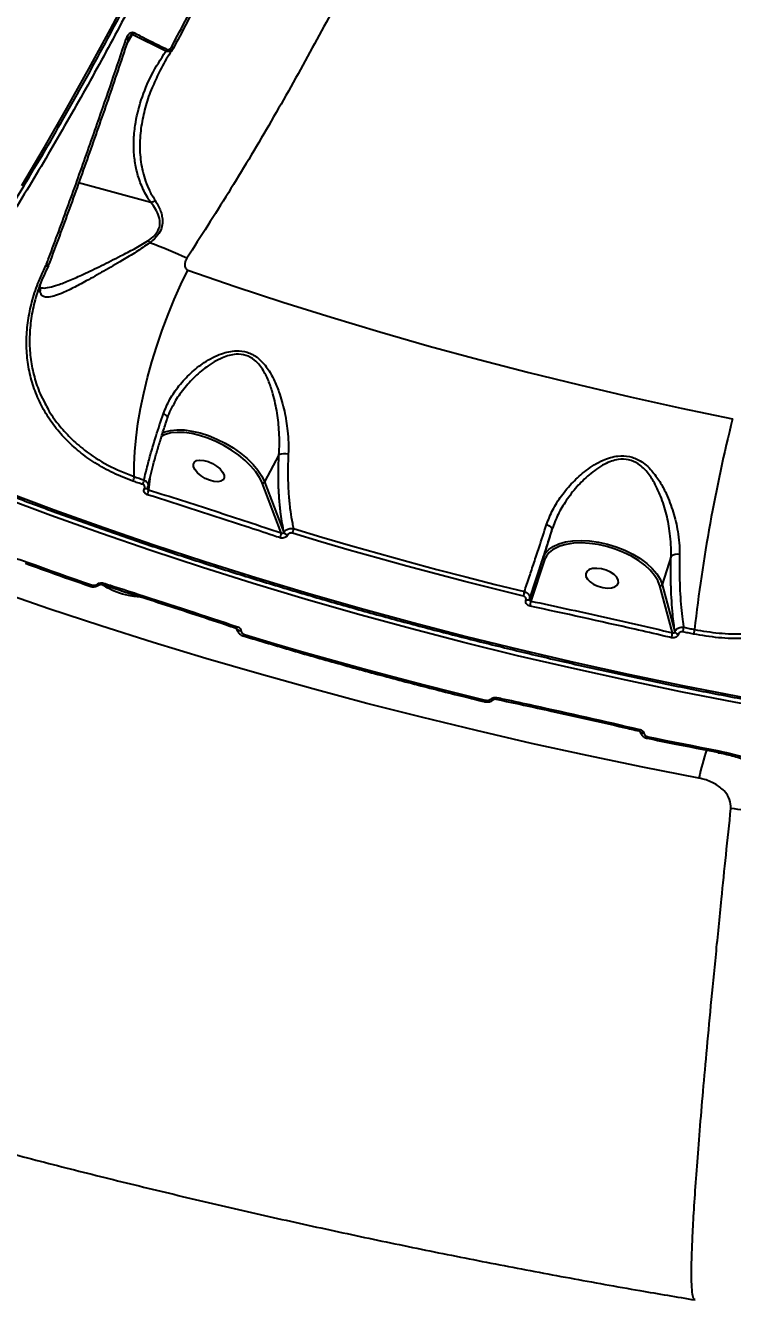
# Model space of a CAD drawing. Header units: millimetres. Extents: x -4153 to 4002, y -5023 to 3197.
# Drawn here: x 149.3 to 336.3, y -2480.7 to -2143.7 of the extents above; entities that cross this region are included whole.
import ezdxf

# ---------------------------------------------------------------- set-up
doc = ezdxf.new("R2010")
doc.units = ezdxf.units.MM
for name, color, linetype in [('DIKOM_ОБЪЕКТ', 7, 'Continuous'), ('DIKOM_РАЗМЕР_ЗОНА', 7, 'Continuous'), ('DIKOM_РАЗМЕР_ОБЪЕКТА', 7, 'Continuous')]:
    doc.layers.add(name, color=color, linetype=linetype)
doc.styles.add('style1', font='arialbd.ttf', dxfattribs={"width": 0.8})
doc.dimstyles.new('1-50', dxfattribs={"dimtxt": 300, "dimasz": 200, "dimexe": 100, "dimexo": 0, "dimgap": 100, "dimtad": 1, "dimtxsty": 'style1', "dimcen": 200, "dimclrd": 7, "dimclre": 7, "dimclrt": 7, "dimadec": 1, "dimazin": 2, "dimtfac": 1, "dimtmove": 0, "dimatfit": 2, "dimfxl": 0, "dimlwd": 25, "dimlwe": 18, "dimarcsym": 0})

# ---------------------------------------------------------------- blocks, each defined once
blk = doc.blocks.new('*D9')
at = {"layer": 'Defpoints', "color": 0, "transparency": 16777216}
for p in [(2370.19, 1747.32), (-2106.31, -2974.61), (1195.51, -2974.61)]:
    blk.add_point(p, dxfattribs=at)
at = {"layer": 'DIKOM_РАЗМЕР_ОБЪЕКТА', "color": 7, "lineweight": 18, "transparency": 16777216}
for p, q in [((2370.19, 1747.32), (-2206.31, 1747.32)), ((1195.51, -2974.61), (-2206.31, -2974.61))]:
    blk.add_line(p, q, dxfattribs=at)
at = {"layer": 'DIKOM_РАЗМЕР_ОБЪЕКТА', "color": 7, "lineweight": 25, "transparency": 16777216}
blk.add_line((-2106.31, 1547.32), (-2106.31, -2774.61), dxfattribs=at)
at = {"layer": 'DIKOM_РАЗМЕР_ОБЪЕКТА', "color": 7, "transparency": 16777216}
for points in [[(-2139.64, 1547.32), (-2072.98, 1547.32), (-2106.31, 1747.32)], [(-2139.64, -2774.61), (-2072.98, -2774.61), (-2106.31, -2974.61)]]:
    blk.add_solid(points, dxfattribs=at)
at = {"layer": 'DIKOM_РАЗМЕР_ОБЪЕКТА', "color": 7, "transparency": 16777216, "insert": (-2359.48, -612.26), "char_height": 300, "attachment_point": 5, "rotation": 90, "style": 'style1'}
blk.add_mtext('{\\fArial|b0|i0|c204|p34;4700}', dxfattribs=at)
blk = doc.blocks.new('*D10')
at = {"layer": 'Defpoints', "color": 0, "transparency": 16777216}
for p in [(4001.69, -909.96), (-3216.31, -1859.46), (4001.69, -4923)]:
    blk.add_point(p, dxfattribs=at)
at = {"layer": 'DIKOM_РАЗМЕР_ЗОНА', "color": 7, "lineweight": 18, "transparency": 16777216}
for p, q in [((4001.69, -909.96), (4001.69, -5023)), ((-3216.31, -1859.46), (-3216.31, -5023))]:
    blk.add_line(p, q, dxfattribs=at)
at = {"layer": 'DIKOM_РАЗМЕР_ЗОНА', "color": 7, "lineweight": 25, "transparency": 16777216}
blk.add_line((-3016.31, -4923), (3801.69, -4923), dxfattribs=at)
at = {"layer": 'DIKOM_РАЗМЕР_ЗОНА', "color": 7, "transparency": 16777216}
for points in [[(-3016.31, -4889.67), (-3016.31, -4956.33), (-3216.31, -4923)], [(3801.69, -4889.67), (3801.69, -4956.33), (4001.69, -4923)]]:
    blk.add_solid(points, dxfattribs=at)
at = {"layer": 'DIKOM_РАЗМЕР_ЗОНА', "color": 7, "transparency": 16777216, "insert": (392.69, -4669.83), "char_height": 300, "attachment_point": 5, "style": 'style1'}
blk.add_mtext('{\\fArial|b0|i0|c204|p34;7200}', dxfattribs=at)
blk = doc.blocks.new('*D11')
at = {"layer": 'Defpoints', "color": 0, "transparency": 16777216}
for p in [(2631.36, 3197.31), (-3702.81, -4429.79), (2071.05, -4429.79)]:
    blk.add_point(p, dxfattribs=at)
at = {"layer": 'DIKOM_РАЗМЕР_ЗОНА', "color": 7, "lineweight": 18, "transparency": 16777216}
for p, q in [((2631.36, 3197.31), (-3802.81, 3197.31)), ((2071.05, -4429.79), (-3802.81, -4429.79))]:
    blk.add_line(p, q, dxfattribs=at)
at = {"layer": 'DIKOM_РАЗМЕР_ЗОНА', "color": 7, "lineweight": 25, "transparency": 16777216}
blk.add_line((-3702.81, 2997.31), (-3702.81, -4229.79), dxfattribs=at)
at = {"layer": 'DIKOM_РАЗМЕР_ЗОНА', "color": 7, "transparency": 16777216}
for points in [[(-3736.14, 2997.31), (-3669.48, 2997.31), (-3702.81, 3197.31)], [(-3736.14, -4229.79), (-3669.48, -4229.79), (-3702.81, -4429.79)]]:
    blk.add_solid(points, dxfattribs=at)
at = {"layer": 'DIKOM_РАЗМЕР_ЗОНА', "color": 7, "transparency": 16777216, "insert": (-3955.98, -616.24), "char_height": 300, "attachment_point": 5, "rotation": 90, "style": 'style1'}
blk.add_mtext('{\\fArial|b0|i0|c204|p34;7600}', dxfattribs=at)
blk = doc.blocks.new('*D12')
at = {"layer": 'Defpoints', "color": 0, "transparency": 16777216}
for p in [(-1688.31, 690.56), (2486.69, 690.56), (-1688.31, -3442.2)]:
    blk.add_point(p, dxfattribs=at)
at = {"layer": 'DIKOM_РАЗМЕР_ОБЪЕКТА', "color": 7, "lineweight": 18, "transparency": 16777216}
for p, q in [((-1688.31, 690.56), (-1688.31, -3542.2)), ((2486.69, 690.56), (2486.69, -3542.2))]:
    blk.add_line(p, q, dxfattribs=at)
at = {"layer": 'DIKOM_РАЗМЕР_ОБЪЕКТА', "color": 7, "lineweight": 25, "transparency": 16777216}
blk.add_line((2286.69, -3442.2), (-1488.31, -3442.2), dxfattribs=at)
at = {"layer": 'DIKOM_РАЗМЕР_ОБЪЕКТА', "color": 7, "transparency": 16777216}
for points in [[(-1488.31, -3408.87), (-1488.31, -3475.54), (-1688.31, -3442.2)], [(2286.69, -3408.87), (2286.69, -3475.54), (2486.69, -3442.2)]]:
    blk.add_solid(points, dxfattribs=at)
at = {"layer": 'DIKOM_РАЗМЕР_ОБЪЕКТА', "color": 7, "transparency": 16777216, "insert": (399.19, -3189.03), "char_height": 300, "attachment_point": 5, "style": 'style1'}
blk.add_mtext('{\\fArial|b0|i0|c204|p34;4175}', dxfattribs=at)

msp = doc.modelspace()

# ---------------------------------------------------------------- linework, layer by layer
at = {"layer": 'DIKOM_ОБЪЕКТ', "color": 7, "linetype": 'Continuous'}
for p, q in [((177.522, -2146.105), (176.076, -2148.538)), ((186.354, -2150.529), (177.522, -2146.105)), ((188.56, -2149.434), (188.339, -2149.754)), ((182.448, -2190.577), (163.32, -2185.359)), ((154.661, -2207.248), (154.792, -2206.941)), ((154.792, -2206.941), (154.808, -2206.899)), ((155.509, -2206.81), (155.521, -2206.775)), ((155.328, -2207.233), (155.332, -2207.224)), ((153.07, -2213.781), (153.218, -2212.052)), ((153.142, -2214.231), (153.07, -2213.781)), ((153.23, -2213.263), (153.184, -2212.946)), ((188.408, -2244.046), (188.3, -2244.287)), ((186.833, -2247.568), (186.839, -2247.545)), ((186.21, -2251.937), (185.22, -2252.416)), ((216.319, -2257.314), (212.516, -2264.454)), ((182.162, -2263.547), (181.778, -2266.539)), ((180.722, -2266.233), (180.733, -2266.211)), ((181.491, -2266.154), (181.502, -2266.133)), ((211.87, -2264.74), (211.753, -2264.449)), ((216.933, -2277.966), (211.87, -2264.74)), ((212.516, -2264.454), (217.631, -2277.815)), ((217.631, -2277.815), (217.641, -2277.793)), ((288.547, -2277.018), (286.194, -2284.554)), ((218.606, -2278.522), (218.595, -2278.543)), ((282.579, -2295.533), (286.194, -2284.554)), ((320.036, -2284.064), (317.684, -2291.601)), ((286.544, -2285.112), (282.965, -2295.98)), ((317.079, -2291.944), (316.646, -2290.774)), ((168.809, -2291.692), (168.815, -2291.688)), ((169.516, -2291.59), (169.506, -2291.587)), ((320.41, -2304.359), (317.079, -2291.944)), ((317.684, -2291.601), (321.048, -2304.141)), ((281.649, -2295.745), (281.656, -2295.722)), ((282.586, -2295.511), (282.579, -2295.533)), ((204.984, -2303.136), (204.975, -2303.133)), ((205.003, -2303.154), (205.249, -2303.682)), ((205.235, -2303.407), (205.194, -2303.277)), ((205.383, -2303.92), (205.235, -2303.407)), ((205.247, -2303.665), (205.367, -2303.935)), ((321.048, -2304.141), (321.055, -2304.119)), ((321.995, -2304.749), (321.988, -2304.771))]:
    msp.add_line(p, q, dxfattribs=at)
at = {"layer": 'DIKOM_ОБЪЕКТ', "color": 7, "linetype": 'Continuous', "flags": 128}
for points in [[(148.265, -2186.067), (154.293, -2175.935), (160.221, -2165.656), (166.045, -2155.239), (171.76, -2144.693), (177.362, -2134.028)], [(175.911, -2147.252), (176.06, -2147.28), (176.196, -2147.298), (176.314, -2147.304), (176.41, -2147.299), (176.483, -2147.282), (176.529, -2147.255), (176.546, -2147.228)], [(187.975, -2149.31), (188.101, -2149.363), (188.217, -2149.407), (188.32, -2149.441), (188.407, -2149.463), (188.476, -2149.474), (188.525, -2149.473), (188.553, -2149.459), (188.56, -2149.434)], [(154.792, -2206.941), (154.954, -2206.965), (155.103, -2206.973), (155.235, -2206.965), (155.345, -2206.941), (155.43, -2206.902), (155.487, -2206.85), (155.508, -2206.811)], [(154.808, -2206.899), (154.967, -2206.925), (155.113, -2206.936), (155.243, -2206.931), (155.352, -2206.91), (155.437, -2206.875), (155.495, -2206.825), (155.517, -2206.785)], [(155.517, -2206.785), (155.524, -2206.764), (155.523, -2206.691)], [(154.661, -2207.248), (154.796, -2207.287), (154.923, -2207.313), (155.037, -2207.326), (155.136, -2207.326), (155.217, -2207.312), (155.279, -2207.285), (155.32, -2207.245), (155.328, -2207.233)], [(178.02, -2263.068), (178.006, -2259.866), (178.169, -2256.438), (178.508, -2252.811), (179.021, -2249.013), (179.703, -2245.073), (180.549, -2241.022), (181.553, -2236.893), (182.707, -2232.716), (184.002, -2228.524), (185.427, -2224.35), (186.973, -2220.227), (188.625, -2216.187), (190.373, -2212.26), (192.202, -2208.478)], [(192.202, -2208.478), (204.693, -2212.761), (217.332, -2216.909), (230.109, -2220.921), (243.016, -2224.793), (256.045, -2228.522), (269.188, -2232.108), (282.435, -2235.547), (295.78, -2238.836), (309.212, -2241.975), (322.724, -2244.961), (336.306, -2247.791)], [(186.839, -2247.545), (186.846, -2247.425), (186.798, -2247.259), (186.691, -2247.083), (186.526, -2246.902), (186.31, -2246.722), (186.05, -2246.549), (185.753, -2246.389)], [(185.423, -2251.529), (186.11, -2251.231), (187.607, -2250.832), (189.33, -2250.659), (191.243, -2250.717), (193.302, -2251.003), (195.464, -2251.512), (197.68, -2252.233), (199.903, -2253.149), (202.082, -2254.24), (204.172, -2255.484), (206.126, -2256.851), (207.902, -2258.314), (209.46, -2259.839), (210.766, -2261.394), (211.793, -2262.943), (212.516, -2264.454)], [(375.229, -2329.382), (366.457, -2327.972), (351.808, -2325.472), (337.207, -2322.801), (322.662, -2319.959), (308.183, -2316.948), (293.779, -2313.771), (279.46, -2310.43), (265.236, -2306.926), (251.115, -2303.262), (237.107, -2299.44), (223.221, -2295.464), (209.466, -2291.335), (195.851, -2287.056), (182.386, -2282.63), (169.078, -2278.06), (155.937, -2273.349), (142.971, -2268.499), (130.189, -2263.516), (117.599, -2258.4), (105.209, -2253.156)], [(106.294, -2251.711), (118.647, -2256.939), (131.199, -2262.039), (143.943, -2267.008), (156.87, -2271.843), (169.971, -2276.54), (183.239, -2281.096), (196.664, -2285.509), (210.238, -2289.775), (223.951, -2293.891), (237.796, -2297.856), (251.761, -2301.666), (265.84, -2305.319), (280.022, -2308.812), (294.298, -2312.144), (308.658, -2315.311), (323.093, -2318.313), (337.595, -2321.146), (352.152, -2323.81), (366.757, -2326.302), (375.445, -2327.699)], [(211.753, -2264.449), (211.168, -2263.275), (210.173, -2261.772), (208.906, -2260.265), (207.395, -2258.786), (205.674, -2257.368), (203.779, -2256.041), (201.752, -2254.835), (199.639, -2253.777), (197.484, -2252.889), (195.335, -2252.19), (193.239, -2251.697), (191.242, -2251.419), (189.387, -2251.363), (187.715, -2251.53), (186.264, -2251.917), (186.21, -2251.937)], [(197.941, -2264.039), (196.779, -2263.531), (195.695, -2262.862), (194.779, -2262.089), (194.104, -2261.273), (193.725, -2260.48), (193.673, -2259.775), (193.952, -2259.214), (194.539, -2258.844), (195.387, -2258.694), (196.427, -2258.776), (197.574, -2259.084), (198.737, -2259.593), (199.82, -2260.261), (200.736, -2261.034), (201.411, -2261.851), (201.79, -2262.643), (201.842, -2263.349), (201.563, -2263.909), (200.976, -2264.279), (200.129, -2264.43), (199.089, -2264.347), (197.941, -2264.039)], [(180.281, -2265.158), (179.957, -2265.045), (179.632, -2264.932), (179.308, -2264.819), (178.984, -2264.706), (178.659, -2264.593), (178.335, -2264.479), (178.011, -2264.366), (177.687, -2264.253)], [(178.02, -2263.068), (178.344, -2263.181), (178.668, -2263.294), (178.992, -2263.407), (179.316, -2263.52), (179.64, -2263.633), (179.964, -2263.746), (180.289, -2263.859), (180.613, -2263.972)], [(181.493, -2266.15), (181.492, -2266.152), (181.443, -2266.215), (181.369, -2266.262), (181.272, -2266.293), (181.155, -2266.305), (181.022, -2266.299), (180.876, -2266.274), (180.722, -2266.233)], [(181.502, -2266.133), (181.454, -2266.194), (181.38, -2266.241), (181.284, -2266.271), (181.167, -2266.284), (181.033, -2266.277), (180.888, -2266.253), (180.733, -2266.211)], [(181.525, -2266.054), (181.503, -2266.13), (181.502, -2266.133)], [(220.171, -2276.83), (227.675, -2279.079), (235.22, -2281.281), (242.804, -2283.436), (250.425, -2285.544), (258.082, -2287.605), (265.774, -2289.616), (273.498, -2291.58), (281.254, -2293.494)], [(288.547, -2277.018), (288.555, -2276.877), (288.502, -2276.721), (288.388, -2276.554), (288.217, -2276.383), (287.996, -2276.214), (287.73, -2276.05), (287.429, -2275.899), (287.103, -2275.764)], [(280.995, -2294.701), (273.234, -2292.785), (265.504, -2290.821), (257.807, -2288.807), (250.144, -2286.746), (242.517, -2284.636), (234.927, -2282.479), (227.377, -2280.275), (219.868, -2278.025)], [(286.194, -2284.554), (286.766, -2283.397), (287.669, -2282.373), (288.883, -2281.507), (290.383, -2280.816), (292.136, -2280.316), (294.102, -2280.017), (296.239, -2279.927), (298.501, -2280.047), (300.838, -2280.375), (303.199, -2280.903), (305.531, -2281.62), (307.785, -2282.511), (309.91, -2283.555), (311.861, -2284.73), (313.594, -2286.01), (315.073, -2287.367), (316.263, -2288.772), (317.14, -2290.193), (317.684, -2291.601)], [(316.646, -2290.774), (316.552, -2290.58), (315.702, -2289.201), (314.547, -2287.839), (313.114, -2286.523), (311.433, -2285.282), (309.542, -2284.142), (307.48, -2283.13), (305.295, -2282.267), (303.033, -2281.571), (300.744, -2281.059), (298.478, -2280.741), (296.285, -2280.625), (294.212, -2280.712), (292.305, -2281.002), (290.606, -2281.487), (289.7, -2281.868)], [(149.701, -2285.659), (149.61, -2285.786), (149.519, -2285.887), (149.432, -2285.957), (149.351, -2285.994), (149.278, -2285.997), (149.267, -2285.994)], [(149.701, -2285.659), (151.811, -2286.426), (153.926, -2287.19), (156.045, -2287.95), (158.169, -2288.707), (160.296, -2289.46), (162.429, -2290.209), (164.565, -2290.955), (166.705, -2291.697)], [(301.98, -2292.422), (303.198, -2292.563), (304.302, -2292.491), (305.203, -2292.214), (305.829, -2291.752), (306.127, -2291.144), (306.075, -2290.439), (305.676, -2289.694), (304.963, -2288.969), (303.994, -2288.323), (302.846, -2287.808), (301.613, -2287.467), (300.395, -2287.326), (299.291, -2287.397), (298.39, -2287.675), (297.765, -2288.137), (297.466, -2288.745), (297.518, -2289.45), (297.917, -2290.195), (298.63, -2290.92), (299.6, -2291.566), (300.747, -2292.081), (301.98, -2292.422)], [(327.381, -2342.794), (312.568, -2339.891), (297.818, -2336.831), (283.137, -2333.615), (268.534, -2330.245), (254.016, -2326.724), (239.593, -2323.052), (225.271, -2319.233), (211.058, -2315.268), (196.963, -2311.159), (182.993, -2306.909), (169.156, -2302.52), (155.459, -2297.994), (141.91, -2293.334), (128.516, -2288.542)], [(169.892, -2291.232), (169.812, -2291.364), (169.731, -2291.469), (169.653, -2291.543), (169.582, -2291.584), (169.518, -2291.59), (169.516, -2291.59)], [(166.705, -2291.697), (166.62, -2291.826), (166.534, -2291.929), (166.452, -2292.001), (166.376, -2292.04), (166.309, -2292.045), (166.296, -2292.041)], [(168.319, -2291.472), (168.43, -2291.567), (168.535, -2291.64), (168.63, -2291.688), (168.713, -2291.71), (168.78, -2291.705), (168.809, -2291.692)], [(282.579, -2295.533), (282.538, -2295.609), (282.47, -2295.674), (282.376, -2295.725), (282.26, -2295.761), (282.125, -2295.782), (281.975, -2295.786), (281.815, -2295.773), (281.649, -2295.745)], [(282.586, -2295.511), (282.545, -2295.587), (282.477, -2295.651), (282.383, -2295.702), (282.267, -2295.739), (282.132, -2295.759), (281.982, -2295.764), (281.822, -2295.751), (281.656, -2295.722)], [(205.349, -2302.774), (205.27, -2302.906), (205.191, -2303.011), (205.116, -2303.087), (205.048, -2303.129), (204.989, -2303.137), (204.984, -2303.136)], [(205.247, -2303.666), (205.164, -2303.423), (205.126, -2303.16)], [(207.196, -2304.82), (207.122, -2304.953), (207.05, -2305.059), (206.981, -2305.136), (206.917, -2305.179), (206.863, -2305.188), (206.857, -2305.186)], [(207.196, -2304.82), (215.02, -2307.163), (222.887, -2309.457), (230.794, -2311.703), (238.739, -2313.901), (246.722, -2316.049), (254.74, -2318.147), (262.792, -2320.195), (270.876, -2322.192)], [(325.999, -2304.714), (325.644, -2304.642), (325.289, -2304.57), (324.934, -2304.498), (324.579, -2304.426), (324.224, -2304.353), (323.869, -2304.281), (323.514, -2304.208), (323.159, -2304.136)], [(323.388, -2302.922), (323.743, -2302.995), (324.097, -2303.067), (324.452, -2303.139), (324.807, -2303.211), (325.162, -2303.284), (325.516, -2303.356), (325.871, -2303.428), (326.226, -2303.499)], [(270.876, -2322.192), (270.821, -2322.331), (270.768, -2322.443), (270.72, -2322.525), (270.677, -2322.573), (270.641, -2322.587), (270.638, -2322.586)], [(272.439, -2321.847), (272.563, -2321.932), (272.683, -2321.998), (272.796, -2322.043), (272.899, -2322.067), (272.99, -2322.067), (273.064, -2322.045), (273.107, -2322.016)], [(273.749, -2321.895), (273.747, -2321.894), (273.743, -2321.894)], [(311.525, -2330.331), (311.525, -2330.331), (311.522, -2330.331)], [(312.815, -2330.891), (312.641, -2330.909), (312.473, -2330.907), (312.318, -2330.887), (312.179, -2330.849), (312.062, -2330.794), (311.97, -2330.724), (311.905, -2330.641), (311.871, -2330.548)], [(313.955, -2331.868), (316.293, -2332.348), (318.632, -2332.823), (320.974, -2333.294), (323.317, -2333.761), (325.661, -2334.223), (328.007, -2334.681), (330.355, -2335.135), (332.704, -2335.584)]]:
    msp.add_lwpolyline(points, dxfattribs=at)
at = {"layer": 'DIKOM_ОБЪЕКТ', "color": 7, "linetype": 'Continuous'}
for centre, radius, start, end in [((176.493, -2144.825), 1.642, 308.80912, 330.17808), ((185.263, -2149.252), 1.68, 310.51133, 331.1778), ((283.453, -2124.644), 127.043, 216.75524, 217.08246), ((144.107, -2307.736), 113.065, 64.96032, 70.36348), ((151.378, -2213.156), 1.804, 339.70238, 7.50937), ((762.012, -2353.587), 438.655, 166.04371, 173.44341), ((217.864, -2261.321), 4.295, 77.6272, 111.08717), ((175.488, -2262.995), 2.533, 330.22643, 358.35829), ((178.043, -2263.892), 2.571, 330.51996, 358.2323), ((179.307, -2266.674), 2.475, 331.56155, 3.13213), ((211.992, -2264.143), 0.61, 258.45486, 329.27773), ((219.036, -2276.957), 1.646, 211.4007, 254.4752), ((219.047, -2276.935), 1.647, 211.41471, 254.46119), ((216.984, -2276.658), 3.191, 334.63383, 356.91213), ((214.226, -2277.978), 2.707, 331.50733, 0.24757), ((286.654, -2284.655), 0.47, 167.66933, 256.54387), ((292.015, -2287.277), 5.884, 113.16797, 158.40296), ((321.724, -2286.81), 3.223, 79.95352, 121.57601), ((276.202, -2293.041), 5.072, 340.89163, 354.87404), ((317.165, -2291.393), 0.558, 261.11741, 338.14817), ((277.796, -2295.758), 5.174, 342.55543, 357.53771), ((206.053, -2302.777), 1.033, 217.60892, 280.96352), ((313.97, -2303.74), 6.469, 342.55178, 354.51032), ((322.153, -2303.51), 1.272, 209.75535, 262.57662), ((322.159, -2303.487), 1.272, 209.76264, 262.58938), ((314.946, -2301.96), 8.496, 345.16384, 353.50037), ((273.293, -2321.407), 0.667, 313.09559, 352.8591), ((310.961, -2329.813), 0.767, 317.44147, 351.6761), ((313.231, -2331.809), 0.726, 319.74299, 355.29225), ((474.164, -2379.365), 151.27, 163.04448, 166.00968), ((331.776, -2335.503), 0.931, 327.77138, 354.98418), ((329.164, -2408.886), 58.434, 68.85587, 83.40567)]:
    msp.add_arc(centre, radius, start, end, dxfattribs=at)
for points, knots in [([(233.031, -1637.158), (233.051, -1637.176), (235.716, -1639.653), (240.466, -1645.662), (247.203, -1655.202), (253.193, -1665.974), (258.509, -1677.797), (263.131, -1690.679), (267.055, -1704.558), (270.265, -1719.371), (272.744, -1735.048), (274.477, -1751.55), (275.446, -1768.865), (275.666, -1786.949), (275.142, -1805.737), (273.878, -1825.142), (271.878, -1845.075), (269.142, -1865.477), (265.66, -1886.323), (261.452, -1907.571), (256.539, -1929.151), (250.943, -1950.962), (244.69, -1972.902), (237.794, -1994.904), (230.253, -2016.932), (222.093, -2038.949), (213.343, -2060.887), (204.047, -2082.644), (194.247, -2104.118), (184.446, -2124.254), (174.728, -2143.084), (165.17, -2160.657), (155.294, -2177.896), (145.144, -2194.726), (134.813, -2210.998), (124.327, -2226.67), (114.827, -2240.2), (108.765, -2248.379), (106.294, -2251.711)], [0, 0, 0, 0, 0.0002169, 0.0300512, 0.0598378, 0.0895308, 0.1192237, 0.1490104, 0.1788447, 0.2086791, 0.2384656, 0.2681586, 0.2978513, 0.3276374, 0.3574714, 0.3873053, 0.4170915, 0.4467843, 0.476477, 0.5062637, 0.5360977, 0.565932, 0.5957182, 0.6254114, 0.655104, 0.6848907, 0.7147246, 0.7445589, 0.7743451, 0.8040381, 0.829572, 0.8552417, 0.8809418, 0.9066416, 0.9323112, 0.9574958, 0.9826808, 1, 1, 1, 1]), ([(275.791, -1693.099), (276.067, -1693.357), (278.558, -1695.686), (282.871, -1700.901), (288.673, -1708.787), (294.158, -1717.898), (299.283, -1728.186), (303.947, -1739.746), (308.01, -1752.32), (311.424, -1765.911), (314.153, -1780.495), (316.111, -1795.593), (317.329, -1811.108), (317.853, -1826.938), (317.701, -1843.515), (316.838, -1860.812), (315.249, -1878.787), (312.914, -1897.44), (309.806, -1916.727), (305.892, -1936.692), (301.208, -1957.047), (295.876, -1977.301), (289.986, -1997.282), (283.615, -2016.912), (276.596, -2036.744), (268.932, -2056.718), (260.638, -2076.769), (251.956, -2096.341), (242.94, -2115.381), (233.647, -2133.852), (223.879, -2152.169), (213.646, -2170.256), (202.997, -2188.098), (195.639, -2199.565), (191.961, -2205.297)], [0, 0, 0, 0, 0.0036233, 0.0326776, 0.0620208, 0.0913641, 0.1238026, 0.1562659, 0.1887039, 0.2220981, 0.25552, 0.2889138, 0.3203316, 0.3517729, 0.3831904, 0.4155146, 0.4478649, 0.4801889, 0.5136824, 0.5471757, 0.5811499, 0.6151243, 0.6470336, 0.6789682, 0.7108777, 0.7437173, 0.7765833, 0.8094235, 0.8407557, 0.8721105, 0.9034431, 0.9356206, 0.9678225, 1, 1, 1, 1]), ([(187.975, -2149.31), (190.658, -2144.191), (196.025, -2133.952), (203.774, -2118.271), (211.312, -2102.387), (216.107, -2091.636), (218.504, -2086.26)], [0, 0, 0, 0, 0.2491206, 0.4982407, 0.7491204, 1, 1, 1, 1]), ([(219.048, -2086.487), (216.671, -2091.816), (211.916, -2102.476), (204.409, -2118.299), (196.655, -2133.993), (191.258, -2144.287), (188.56, -2149.434)], [0, 0, 0, 0, 0.24912268, 0.4982441, 0.74912153, 1, 1, 1, 1]), ([(-96.432, -2394.537), (-96.015, -2394.549), (-93.808, -2394.611), (-89.713, -2394.431), (-84.149, -2393.984), (-78.485, -2393.218), (-72.736, -2392.163), (-66.904, -2390.813), (-60.994, -2389.169), (-55.011, -2387.233), (-48.959, -2385.007), (-42.843, -2382.491), (-36.668, -2379.689), (-30.438, -2376.603), (-24.158, -2373.234), (-17.834, -2369.586), (-11.469, -2365.661), (-5.068, -2361.462), (1.363, -2356.993), (7.82, -2352.257), (14.298, -2347.258), (20.792, -2342), (27.298, -2336.485), (33.81, -2330.72), (40.324, -2324.708), (46.835, -2318.454), (53.338, -2311.962), (59.828, -2305.237), (66.3, -2298.285), (72.75, -2291.11), (79.173, -2283.719), (85.563, -2276.115), (91.917, -2268.307), (98.229, -2260.298), (104.495, -2252.095), (110.71, -2243.705), (116.869, -2235.134), (122.969, -2226.388), (129.003, -2217.473), (134.968, -2208.397), (140.86, -2199.166), (146.673, -2189.787), (152.404, -2180.267), (158.047, -2170.614), (163.6, -2160.834), (169.057, -2150.934), (173.825, -2142.039), (176.746, -2136.421), (177.915, -2134.173)], [0, 0, 0, 0, 0.0051793, 0.02739, 0.0496129, 0.0718476, 0.094093, 0.1163478, 0.1386107, 0.1608805, 0.1831557, 0.2054353, 0.2277184, 0.2500037, 0.2722902, 0.294578, 0.3168663, 0.3391542, 0.3614419, 0.3837289, 0.4060148, 0.4283, 0.4505842, 0.4728673, 0.4951492, 0.5174302, 0.5397103, 0.561989, 0.5842668, 0.6065436, 0.6288197, 0.6510948, 0.6733689, 0.6956427, 0.7179155, 0.7401876, 0.7624589, 0.7847299, 0.8070003, 0.8292702, 0.8515396, 0.8738085, 0.8960771, 0.9183452, 0.9406133, 0.9628808, 0.9851483, 1, 1, 1, 1]), ([(175.911, -2147.252), (176.062, -2146.89), (176.276, -2146.374), (176.785, -2145.837), (177.169, -2145.602), (177.536, -2145.533), (177.77, -2145.573), (177.887, -2145.628), (177.918, -2145.642)], [0, 0, 0, 0, 0.4030578, 0.5732852, 0.7451419, 0.8533498, 0.9616998, 1, 1, 1, 1]), ([(177.522, -2146.105), (177.515, -2146.097), (177.499, -2146.08), (177.466, -2146.06), (177.432, -2146.053), (177.395, -2146.054), (177.349, -2146.064), (177.23, -2146.123), (177.077, -2146.276), (176.915, -2146.485), (176.825, -2146.638), (176.784, -2146.708)], [0, 0, 0, 0, 0.0390957, 0.0794648, 0.1201615, 0.1326638, 0.1765703, 0.2347885, 0.4651968, 0.7534746, 1, 1, 1, 1]), ([(177.918, -2145.642), (178.452, -2145.915), (181.12, -2147.283), (184.062, -2148.754), (186.485, -2149.94), (186.734, -2150.062)], [0, 0, 0, 0, 0.18316687, 0.91586641, 1, 1, 1, 1]), ([(154.808, -2206.899), (155.024, -2206.322), (156.105, -2203.437), (158.907, -2195.885), (163.184, -2184.118), (167.865, -2170.868), (172.109, -2158.573), (174.644, -2151.026), (175.911, -2147.252)], [0, 0, 0, 0, 0.0299877, 0.1499461, 0.3900567, 0.6301644, 0.8150842, 1, 1, 1, 1]), ([(176.539, -2147.171), (174.835, -2152.243), (171.428, -2162.386), (166.204, -2177.368), (160.909, -2192.181), (157.318, -2201.854), (155.523, -2206.691)], [0, 0, 0, 0, 0.2492695, 0.4985352, 0.7492691, 1, 1, 1, 1]), ([(176.552, -2147.231), (176.569, -2147.172), (176.62, -2146.995), (176.724, -2146.833), (176.794, -2146.725)], [0, 0, 0, 0, 0.3329643, 1, 1, 1, 1]), ([(188.56, -2149.434), (188.209, -2149.961), (186.876, -2151.96), (184.874, -2155.382), (183.564, -2158.355), (182.937, -2159.778)], [0, 0, 0, 0, 0.1570834, 0.5967114, 1, 1, 1, 1]), ([(188.339, -2149.754), (188.269, -2149.867), (188.058, -2150.204), (187.528, -2150.54), (186.89, -2150.68), (186.517, -2150.575), (186.354, -2150.529)], [0, 0, 0, 0, 0.1656779, 0.4968262, 0.7803569, 1, 1, 1, 1]), ([(186.734, -2150.062), (186.791, -2150.083), (186.908, -2150.127), (187.126, -2150.112), (187.365, -2150.015), (187.692, -2149.766), (187.86, -2149.495), (187.975, -2149.31)], [0, 0, 0, 0, 0.1211373, 0.2521847, 0.4115863, 0.5993078, 1, 1, 1, 1]), ([(182.448, -2190.577), (182.171, -2190.166), (181.103, -2188.579), (179.707, -2185.73), (178.553, -2182.044), (177.938, -2178.205), (177.823, -2174.246), (178.298, -2169.246), (179.728, -2163.4), (182.421, -2156.808), (185.044, -2152.621), (186.354, -2150.529)], [0, 0, 0, 0, 0.031071, 0.1198404, 0.2089565, 0.2979311, 0.3968234, 0.4957422, 0.6636315, 0.8319723, 1, 1, 1, 1]), ([(182.937, -2159.778), (182.875, -2159.911), (182.089, -2161.59), (181.044, -2164.915), (179.881, -2169.782), (179.388, -2174.774), (179.637, -2179.863), (180.648, -2184.133), (182.04, -2187.535), (183.06, -2189.208), (183.57, -2190.045)], [0, 0, 0, 0, 0.01386266, 0.17467726, 0.33546614, 0.50028385, 0.66500945, 0.8305737, 0.91530663, 1, 1, 1, 1]), ([(183.57, -2190.045), (184.099, -2190.942), (184.838, -2192.195), (185.401, -2194.144), (185.58, -2195.649), (185.33, -2197.4), (184.255, -2199.358), (182.992, -2200.558), (182.196, -2201.174), (182.102, -2201.246)], [0, 0, 0, 0, 0.2865091, 0.4002791, 0.5163032, 0.657458, 0.799394, 0.9763509, 1, 1, 1, 1]), ([(183.57, -2190.045), (183.542, -2190.066), (183.377, -2190.195), (183.01, -2190.421), (182.653, -2190.522), (182.457, -2190.578)], [0, 0, 0, 0, 0.0842469, 0.4972973, 1, 1, 1, 1]), ([(181.667, -2200.666), (182.273, -2200.229), (183.367, -2199.442), (184.502, -2197.892), (184.96, -2196.102), (184.61, -2194.166), (183.711, -2192.261), (182.876, -2191.117), (182.457, -2190.579), (182.457, -2190.578)], [0, 0, 0, 0, 0.1595639, 0.28753946, 0.41504323, 0.5934587, 0.79621715, 0.99972943, 1, 1, 1, 1]), ([(182.457, -2190.578), (182.456, -2190.578), (182.453, -2190.579), (182.45, -2190.578), (182.449, -2190.577), (182.448, -2190.577)], [0, 0, 0, 0, 0.3538306, 0.8111339, 1, 1, 1, 1]), ([(182.102, -2201.246), (180.926, -2202.059), (178.542, -2203.705), (174.404, -2206.141), (169.899, -2208.762), (165.539, -2211.225), (161.798, -2213.228), (158.937, -2214.587), (156.671, -2215.414), (155.09, -2215.7), (153.985, -2215.514), (153.374, -2215.016), (153.206, -2214.45), (153.142, -2214.231)], [0, 0, 0, 0, 0.0889072, 0.180129, 0.3049766, 0.4334611, 0.5379132, 0.6451609, 0.7294082, 0.8158763, 0.8847871, 0.9555175, 1, 1, 1, 1]), ([(153.201, -2213.062), (153.396, -2213.11), (154.033, -2213.268), (155.561, -2213.036), (157.921, -2212.373), (160.921, -2211.196), (164.77, -2209.454), (169.281, -2207.292), (173.857, -2204.976), (178.075, -2202.865), (180.47, -2201.398), (181.667, -2200.666)], [0, 0, 0, 0, 0.0433494, 0.1422343, 0.2412186, 0.3654618, 0.4898245, 0.6402512, 0.790735, 0.8955199, 1, 1, 1, 1]), ([(155.327, -2207.233), (155.339, -2207.21), (155.409, -2207.072), (155.461, -2206.929), (155.505, -2206.809)], [0, 0, 0, 0, 0.168043, 1, 1, 1, 1]), ([(191.961, -2205.297), (191.838, -2205.509), (191.582, -2205.949), (191.402, -2206.607), (191.377, -2207.199), (191.472, -2207.698), (191.67, -2208.084), (191.927, -2208.353), (192.113, -2208.438), (192.202, -2208.478)], [0, 0, 0, 0, 0.1944166, 0.4036983, 0.5539368, 0.6910372, 0.8351041, 0.9219595, 1, 1, 1, 1]), ([(177.687, -2264.253), (175.921, -2263.57), (172.39, -2262.205), (167.657, -2259.55), (163.425, -2256.519), (159.741, -2253.14), (156.559, -2249.403), (153.942, -2245.335), (151.898, -2240.99), (150.451, -2236.413), (149.638, -2231.648), (149.441, -2226.753), (149.854, -2221.811), (150.884, -2216.88), (152.432, -2212.004), (153.919, -2208.831), (154.661, -2207.248)], [0, 0, 0, 0, 0.0751079, 0.1502141, 0.2212825, 0.2925768, 0.3636461, 0.4347695, 0.5061239, 0.5772488, 0.6483388, 0.7196582, 0.7907507, 0.860427, 0.9303174, 1, 1, 1, 1]), ([(155.34, -2207.194), (154.545, -2208.903), (152.955, -2212.321), (151.419, -2217.458), (150.512, -2222.481), (150.237, -2227.342), (150.555, -2232.117), (151.525, -2236.733), (152.792, -2240.594), (153.968, -2242.797), (154.403, -2243.613)], [0, 0, 0, 0, 0.1391291, 0.2782542, 0.4072243, 0.536609, 0.6655768, 0.7945158, 0.9238634, 1, 1, 1, 1]), ([(153.142, -2214.231), (153.154, -2214.195), (153.231, -2213.97), (153.295, -2213.616), (153.212, -2213.32), (153.182, -2213.215)], [0, 0, 0, 0, 0.10996959, 0.68333228, 1, 1, 1, 1]), ([(153.185, -2213.227), (153.198, -2213.238), (153.27, -2213.299), (153.26, -2213.378), (153.242, -2213.243), (153.237, -2213.203)], [0, 0, 0, 0, 0.13505674, 0.7378488, 1, 1, 1, 1]), ([(185.753, -2246.389), (186.281, -2245.104), (187.336, -2242.533), (189.826, -2238.957), (192.867, -2235.661), (195.954, -2233.219), (198.75, -2231.554), (200.933, -2230.586), (203.042, -2229.976), (205.347, -2229.678), (207.994, -2229.999), (210.333, -2231.245), (212.025, -2232.811), (213.564, -2234.758), (215.045, -2237.38), (216.574, -2241.191), (217.849, -2245.751), (218.569, -2250.284), (218.859, -2254.096), (218.809, -2256.116), (218.784, -2257.126)], [0, 0, 0, 0, 0.07277352, 0.14562611, 0.22208633, 0.29851887, 0.34092759, 0.38329413, 0.41648224, 0.44960994, 0.49864244, 0.54779019, 0.58084602, 0.61396773, 0.67108268, 0.72831822, 0.81320631, 0.89807754, 0.94904846, 1, 1, 1, 1]), ([(216.319, -2257.314), (216.376, -2256.328), (216.491, -2254.345), (216.373, -2250.635), (215.894, -2246.195), (214.953, -2241.744), (213.724, -2237.992), (212.518, -2235.435), (211.199, -2233.522), (209.745, -2232.016), (207.648, -2230.827), (205.234, -2230.601), (203.13, -2230.975), (201.18, -2231.653), (199.148, -2232.692), (196.536, -2234.429), (193.615, -2236.945), (190.782, -2240.283), (189.016, -2242.691), (188.433, -2243.992), (188.408, -2244.046)], [0, 0, 0, 0, 0.055545, 0.1118086, 0.2037057, 0.2980115, 0.3590009, 0.4211762, 0.4552549, 0.4901712, 0.5400629, 0.5898796, 0.6239984, 0.6591124, 0.7043172, 0.7501889, 0.8329541, 0.9175319, 0.99655, 1, 1, 1, 1]), ([(154.403, -2243.613), (154.683, -2244.189), (155.644, -2246.173), (157.896, -2249.275), (161.087, -2252.879), (165.372, -2256.59), (170.905, -2260.217), (175.648, -2262.117), (178.02, -2263.068)], [0, 0, 0, 0, 0.0647064, 0.2226764, 0.3811554, 0.5391323, 0.7695678, 1, 1, 1, 1]), ([(186.827, -2247.567), (187.086, -2246.845), (187.518, -2245.641), (188.158, -2244.503), (188.414, -2244.047)], [0, 0, 0, 0, 0.5994165, 1, 1, 1, 1]), ([(180.613, -2263.972), (180.917, -2262.671), (181.476, -2260.278), (182.574, -2256.322), (183.919, -2251.841), (185.078, -2248.396), (185.753, -2246.389)], [0, 0, 0, 0, 0.2580775, 0.4750037, 0.6940783, 1, 1, 1, 1]), ([(181.697, -2265.622), (181.796, -2265.151), (182.072, -2263.845), (182.656, -2261.47), (183.437, -2258.529), (184.339, -2255.394), (185.355, -2252.092), (186.199, -2249.465), (186.73, -2247.916), (186.856, -2247.55)], [0, 0, 0, 0, 0.0951174, 0.2633893, 0.4332193, 0.6040934, 0.7755343, 0.9469835, 1, 1, 1, 1]), ([(105.737, -2252.037), (107.705, -2252.882), (113.413, -2255.333), (122.992, -2259.31), (134.521, -2263.93), (146.21, -2268.438), (158.048, -2272.834), (170.031, -2277.115), (182.152, -2281.278), (194.404, -2285.322), (206.781, -2289.243), (219.275, -2293.041), (231.881, -2296.713), (244.59, -2300.257), (257.397, -2303.67), (270.295, -2306.953), (283.275, -2310.101), (296.332, -2313.114), (309.458, -2315.99), (322.645, -2318.728), (335.888, -2321.326), (349.179, -2323.781), (362.345, -2326.075), (371.094, -2327.475), (375.387, -2328.162)], [0, 0, 0, 0, 0.0244921, 0.071031, 0.1175695, 0.1641071, 0.2106442, 0.2571802, 0.303716, 0.3502518, 0.3967859, 0.4433205, 0.489854, 0.536388, 0.5829209, 0.6294539, 0.6759861, 0.7225183, 0.7690504, 0.8155814, 0.862113, 0.9086448, 0.9551758, 1, 1, 1, 1]), ([(217.641, -2277.793), (217.34, -2276.233), (216.827, -2273.572), (216.4, -2269.427), (216.184, -2265.588), (216.136, -2261.552), (216.258, -2258.726), (216.319, -2257.314)], [0, 0, 0, 0, 0.2590542, 0.4416257, 0.6242008, 0.8121031, 1, 1, 1, 1]), ([(218.784, -2257.126), (218.733, -2258.448), (218.631, -2261.093), (218.69, -2264.948), (218.912, -2268.694), (219.304, -2272.185), (219.747, -2274.874), (220.065, -2276.342), (220.171, -2276.83)], [0, 0, 0, 0, 0.1828014, 0.3655917, 0.553752, 0.7419043, 0.9141933, 1, 1, 1, 1]), ([(287.103, -2275.764), (287.611, -2274.447), (288.627, -2271.812), (291.032, -2268.054), (293.968, -2264.52), (296.965, -2261.826), (299.703, -2259.928), (301.859, -2258.775), (303.97, -2257.985), (306.312, -2257.489), (309.071, -2257.582), (311.617, -2258.624), (313.529, -2260.042), (315.321, -2261.851), (317.111, -2264.339), (319.042, -2268.005), (320.726, -2272.432), (321.765, -2276.874), (322.257, -2280.63), (322.276, -2282.634), (322.286, -2283.637)], [0, 0, 0, 0, 0.0727719, 0.1456237, 0.2220822, 0.2985133, 0.3409217, 0.383291, 0.4164797, 0.4496097, 0.4986416, 0.5477883, 0.5808464, 0.6139645, 0.6710827, 0.7283157, 0.8132036, 0.8980763, 0.9490481, 1, 1, 1, 1]), ([(320.036, -2284.064), (320.051, -2283.083), (320.08, -2281.107), (319.734, -2277.433), (318.913, -2273.06), (317.544, -2268.707), (315.901, -2265.072), (314.384, -2262.624), (312.81, -2260.828), (311.141, -2259.449), (308.847, -2258.443), (306.342, -2258.425), (304.224, -2258.98), (302.296, -2259.826), (300.316, -2261.037), (297.797, -2262.993), (295.023, -2265.754), (292.293, -2269.301), (290.024, -2273.075), (289.043, -2275.694), (288.547, -2277.018)], [0, 0, 0, 0, 0.0515533, 0.1037791, 0.1890746, 0.2766017, 0.3332135, 0.3909236, 0.4225549, 0.4549617, 0.501267, 0.5475089, 0.5791749, 0.6117679, 0.6537279, 0.6963038, 0.7731216, 0.8516244, 0.9249639, 1, 1, 1, 1]), ([(180.613, -2263.972), (180.768, -2264.049), (181.113, -2264.222), (181.443, -2264.578), (181.654, -2265.003), (181.739, -2265.342), (181.672, -2265.564), (181.657, -2265.613)], [0, 0, 0, 0, 0.2222647, 0.4960491, 0.6538091, 0.9229761, 1, 1, 1, 1]), ([(180.733, -2266.211), (180.74, -2266.197), (180.791, -2266.097), (180.842, -2265.895), (180.808, -2265.655), (180.699, -2265.44), (180.534, -2265.267), (180.36, -2265.192), (180.281, -2265.158)], [0, 0, 0, 0, 0.0340624, 0.2523318, 0.4705812, 0.5979806, 0.81927, 1, 1, 1, 1]), ([(181.483, -2267.852), (181.334, -2267.79), (181.034, -2267.665), (180.726, -2267.325), (180.574, -2266.922), (180.588, -2266.539), (180.685, -2266.318), (180.722, -2266.233)], [0, 0, 0, 0, 0.2182455, 0.43673, 0.6530088, 0.8657735, 1, 1, 1, 1]), ([(181.479, -2266.197), (181.475, -2266.231), (181.465, -2266.314), (181.521, -2266.422), (181.626, -2266.509), (181.727, -2266.529), (181.778, -2266.539)], [0, 0, 0, 0, 0.1852491, 0.4444381, 0.7179782, 1, 1, 1, 1]), ([(181.476, -2266.197), (181.474, -2266.195), (181.472, -2266.192), (181.489, -2266.163), (181.495, -2266.152)], [0, 0, 0, 0, 0.63967878, 1, 1, 1, 1]), ([(181.5, -2266.135), (181.501, -2266.133), (181.598, -2266.002), (181.621, -2265.836), (181.644, -2265.672)], [0, 0, 0, 0, 0.0114906, 1, 1, 1, 1]), ([(181.778, -2266.539), (187.629, -2268.393), (199.333, -2272.103), (211.066, -2276.011), (216.933, -2277.966)], [0, 0, 0, 0, 0.4999184, 1, 1, 1, 1]), ([(216.605, -2279.269), (215.999, -2279.065), (212.968, -2278.048), (201.247, -2274.147), (190.155, -2270.614), (181.483, -2267.852)], [0, 0, 0, 0, 0.0517079, 0.2585541, 1, 1, 1, 1]), ([(216.933, -2277.966), (216.992, -2277.991), (217.108, -2278.042), (217.294, -2278.051), (217.46, -2278.004), (217.574, -2277.917), (217.615, -2277.843), (217.631, -2277.815)], [0, 0, 0, 0, 0.2316411, 0.4561265, 0.6692575, 0.8721575, 1, 1, 1, 1]), ([(217.641, -2277.793), (217.745, -2277.648), (217.963, -2277.343), (218.429, -2277.041), (218.961, -2276.836), (219.54, -2276.733), (219.96, -2276.797), (220.171, -2276.83)], [0, 0, 0, 0, 0.2044511, 0.4300972, 0.5634029, 0.7802643, 1, 1, 1, 1]), ([(281.254, -2293.494), (281.688, -2292.198), (282.487, -2289.812), (283.804, -2285.834), (285.294, -2281.309), (286.437, -2277.805), (287.103, -2275.764)], [0, 0, 0, 0, 0.2580761, 0.4750022, 0.6940674, 1, 1, 1, 1]), ([(288.547, -2277.018), (288.138, -2278.296), (287.32, -2280.851), (286.14, -2284.522), (285.007, -2288.039), (283.789, -2291.81), (283.027, -2294.153), (282.586, -2295.511)], [0, 0, 0, 0, 0.1825589, 0.3651165, 0.5530321, 0.7409416, 1, 1, 1, 1]), ([(218.595, -2278.543), (218.546, -2278.625), (218.421, -2278.837), (218.091, -2279.117), (217.623, -2279.319), (217.097, -2279.387), (216.769, -2279.308), (216.605, -2279.269)], [0, 0, 0, 0, 0.1342196, 0.3469794, 0.5632188, 0.7817834, 1, 1, 1, 1]), ([(219.868, -2278.025), (219.866, -2278.024), (219.763, -2277.993), (219.545, -2277.962), (219.258, -2278.004), (218.992, -2278.111), (218.761, -2278.274), (218.656, -2278.442), (218.606, -2278.522)], [0, 0, 0, 0, 0.0044411, 0.2198095, 0.4355715, 0.568198, 0.7937684, 1, 1, 1, 1]), ([(133.701, -2282.411), (136.431, -2282.679), (140.565, -2283.084), (145.855, -2284.359), (148.419, -2285.226), (149.701, -2285.659)], [0, 0, 0, 0, 0.4927679, 0.7463779, 1, 1, 1, 1]), ([(321.055, -2304.119), (320.85, -2302.616), (320.5, -2300.055), (320.194, -2296.015), (320.023, -2292.253), (319.957, -2288.273), (320.01, -2285.467), (320.036, -2284.064)], [0, 0, 0, 0, 0.2590571, 0.4416285, 0.6241942, 0.8120958, 1, 1, 1, 1]), ([(322.286, -2283.637), (322.267, -2284.949), (322.231, -2287.574), (322.311, -2291.374), (322.494, -2295.046), (322.783, -2298.444), (323.096, -2301.044), (323.315, -2302.453), (323.388, -2302.922)], [0, 0, 0, 0, 0.18279621, 0.36559217, 0.5537467, 0.7418976, 0.91419222, 1, 1, 1, 1]), ([(381.07, -2284.238), (380.417, -2285.252), (378.645, -2288.003), (374.942, -2291.948), (370.121, -2296.023), (364.701, -2299.438), (358.816, -2302.18), (352.548, -2304.202), (346.019, -2305.486), (339.344, -2306.008), (332.613, -2305.83), (328.205, -2305.086), (325.999, -2304.714)], [0, 0, 0, 0, 0.0610749, 0.1655861, 0.2701157, 0.3743124, 0.4785922, 0.5830593, 0.6874232, 0.7913131, 0.89557, 1, 1, 1, 1]), ([(326.226, -2303.499), (328.395, -2303.865), (332.719, -2304.596), (339.325, -2304.774), (345.88, -2304.267), (352.283, -2303.015), (358.435, -2301.038), (364.21, -2298.362), (369.528, -2295.019), (374.273, -2291.039), (378.319, -2286.673), (380.395, -2283.415), (381.379, -2281.871)], [0, 0, 0, 0, 0.1012848, 0.201958, 0.3026632, 0.4039443, 0.5044409, 0.6056785, 0.7065171, 0.8071882, 0.9086083, 1, 1, 1, 1]), ([(149.262, -2285.992), (151.382, -2286.762), (157.023, -2288.809), (162.732, -2290.799), (166.296, -2292.041)], [0, 0, 0, 0, 0.3758593, 1, 1, 1, 1]), ([(168.319, -2291.472), (168.357, -2291.447), (168.528, -2291.332), (168.888, -2291.189), (169.407, -2291.122), (169.73, -2291.195), (169.892, -2291.232)], [0, 0, 0, 0, 0.0855864, 0.3893799, 0.6948181, 1, 1, 1, 1]), ([(169.892, -2291.232), (170.496, -2291.423), (173.519, -2292.38), (185.327, -2296.145), (196.55, -2299.861), (205.349, -2302.774)], [0, 0, 0, 0, 0.0512227, 0.2561262, 1, 1, 1, 1]), ([(166.302, -2292.029), (166.365, -2292.054), (166.693, -2292.186), (167.369, -2292.218), (168.191, -2292.077), (168.614, -2291.786), (168.791, -2291.664)], [0, 0, 0, 0, 0.0792665, 0.4111468, 0.752772, 1, 1, 1, 1]), ([(166.705, -2291.697), (166.865, -2291.737), (167.185, -2291.818), (167.704, -2291.765), (168.084, -2291.626), (168.269, -2291.505), (168.319, -2291.472)], [0, 0, 0, 0, 0.29680348, 0.59404291, 0.88956053, 1, 1, 1, 1]), ([(168.816, -2291.691), (168.835, -2291.677), (168.888, -2291.638), (169.027, -2291.583), (169.201, -2291.551), (169.374, -2291.553), (169.464, -2291.577), (169.508, -2291.589)], [0, 0, 0, 0, 0.1268101, 0.3533089, 0.5704816, 0.7910986, 1, 1, 1, 1]), ([(169.511, -2291.607), (174.066, -2293.052), (184.61, -2296.396), (196.438, -2300.262), (203.712, -2302.722), (204.979, -2303.15)], [0, 0, 0, 0, 0.3858414, 0.8929901, 1, 1, 1, 1]), ([(180.027, -2294.957), (179.512, -2294.914), (178.331, -2294.815), (176.067, -2294.462), (173.361, -2293.728), (171.09, -2292.659), (170.034, -2291.922), (169.642, -2291.649)], [0, 0, 0, 0, 0.131069, 0.3006641, 0.5713416, 0.841213, 1, 1, 1, 1]), ([(281.656, -2295.722), (281.66, -2295.708), (281.691, -2295.602), (281.702, -2295.394), (281.622, -2295.156), (281.47, -2294.949), (281.27, -2294.789), (281.08, -2294.728), (280.995, -2294.701)], [0, 0, 0, 0, 0.0339547, 0.252203, 0.4704956, 0.5979996, 0.8193431, 1, 1, 1, 1]), ([(281.254, -2293.494), (281.422, -2293.558), (281.797, -2293.701), (282.193, -2294.029), (282.497, -2294.44), (282.664, -2294.897), (282.651, -2295.288), (282.594, -2295.484), (282.586, -2295.511)], [0, 0, 0, 0, 0.180533, 0.402937, 0.5309817, 0.749611, 0.9663628, 1, 1, 1, 1]), ([(282.732, -2297.309), (282.569, -2297.259), (282.244, -2297.159), (281.866, -2296.845), (281.635, -2296.452), (281.573, -2296.065), (281.628, -2295.834), (281.649, -2295.745)], [0, 0, 0, 0, 0.2182831, 0.4367559, 0.6530348, 0.8657497, 1, 1, 1, 1]), ([(282.579, -2295.533), (282.572, -2295.564), (282.553, -2295.643), (282.576, -2295.768), (282.66, -2295.883), (282.795, -2295.962), (282.908, -2295.974), (282.965, -2295.98)], [0, 0, 0, 0, 0.1276893, 0.33081, 0.5437089, 0.7681794, 1, 1, 1, 1]), ([(320.142, -2305.68), (319.497, -2305.529), (316.274, -2304.776), (303.805, -2301.894), (291.979, -2299.321), (282.732, -2297.309)], [0, 0, 0, 0, 0.0517122, 0.258557, 1, 1, 1, 1]), ([(282.965, -2295.98), (289.205, -2297.329), (301.688, -2300.027), (314.168, -2302.915), (320.41, -2304.359)], [0, 0, 0, 0, 0.4999183, 1, 1, 1, 1]), ([(204.973, -2303.137), (205.005, -2303.147), (205.091, -2303.175), (205.167, -2303.235), (205.199, -2303.278), (205.198, -2303.276), (205.197, -2303.276)], [0, 0, 0, 0, 0.1853404, 0.5057631, 0.8377798, 1, 1, 1, 1]), ([(205.235, -2303.407), (205.217, -2303.367), (205.191, -2303.308), (205.165, -2303.249), (205.157, -2303.231)], [0, 0, 0, 0, 0.684404, 1, 1, 1, 1]), ([(205.349, -2302.774), (205.389, -2302.788), (205.583, -2302.858), (205.883, -2303.048), (206.169, -2303.388), (206.223, -2303.656), (206.249, -2303.79)], [0, 0, 0, 0, 0.0810396, 0.3908751, 0.6951194, 1, 1, 1, 1]), ([(205.395, -2303.915), (205.427, -2304.009), (205.54, -2304.345), (206.013, -2304.777), (206.5, -2305.111), (206.817, -2305.161), (206.862, -2305.168)], [0, 0, 0, 0, 0.1499636, 0.5368918, 0.9349054, 1, 1, 1, 1]), ([(206.249, -2303.79), (206.276, -2303.924), (206.329, -2304.192), (206.614, -2304.531), (206.928, -2304.729), (207.139, -2304.801), (207.196, -2304.82)], [0, 0, 0, 0, 0.2954791, 0.5903338, 0.8901118, 1, 1, 1, 1]), ([(321.988, -2304.771), (321.955, -2304.858), (321.871, -2305.082), (321.596, -2305.394), (321.167, -2305.639), (320.656, -2305.755), (320.313, -2305.705), (320.142, -2305.68)], [0, 0, 0, 0, 0.1342727, 0.3469498, 0.5632246, 0.7817673, 1, 1, 1, 1]), ([(320.41, -2304.359), (320.469, -2304.379), (320.587, -2304.418), (320.765, -2304.41), (320.915, -2304.347), (321.01, -2304.249), (321.037, -2304.171), (321.048, -2304.141)], [0, 0, 0, 0, 0.2316853, 0.4560521, 0.6689725, 0.8721771, 1, 1, 1, 1]), ([(321.055, -2304.119), (321.126, -2303.963), (321.277, -2303.635), (321.679, -2303.289), (322.169, -2303.035), (322.73, -2302.88), (323.168, -2302.908), (323.388, -2302.922)], [0, 0, 0, 0, 0.2044471, 0.430113, 0.5634207, 0.78036, 1, 1, 1, 1]), ([(323.159, -2304.136), (323.157, -2304.135), (323.049, -2304.115), (322.826, -2304.1), (322.547, -2304.17), (322.301, -2304.301), (322.102, -2304.486), (322.03, -2304.664), (321.995, -2304.749)], [0, 0, 0, 0, 0.0043535, 0.219859, 0.435543, 0.5682278, 0.7938036, 1, 1, 1, 1]), ([(326.226, -2303.499), (326.216, -2303.583), (326.197, -2303.751), (326.142, -2304.075), (326.074, -2304.412), (326.024, -2304.613), (325.999, -2304.714)], [0, 0, 0, 0, 0.24996928, 0.50003546, 0.74998779, 1, 1, 1, 1]), ([(206.854, -2305.186), (209.08, -2305.856), (215.534, -2307.801), (226.302, -2310.923), (239.187, -2314.509), (252.171, -2317.962), (262.67, -2320.635), (268.843, -2322.147), (270.638, -2322.586)], [0, 0, 0, 0, 0.1066287, 0.3092209, 0.5118188, 0.7144127, 0.9170033, 1, 1, 1, 1]), ([(272.439, -2321.847), (272.459, -2321.83), (272.597, -2321.712), (272.916, -2321.538), (273.433, -2321.421), (273.781, -2321.467), (273.955, -2321.49)], [0, 0, 0, 0, 0.05226698, 0.36500965, 0.68268118, 1, 1, 1, 1]), ([(273.955, -2321.49), (274.6, -2321.629), (277.824, -2322.321), (290.413, -2325.054), (302.356, -2327.783), (311.719, -2329.924)], [0, 0, 0, 0, 0.0512244, 0.2561224, 1, 1, 1, 1]), ([(270.641, -2322.574), (270.711, -2322.594), (271.069, -2322.697), (271.772, -2322.67), (272.567, -2322.447), (272.939, -2322.124), (273.083, -2321.999)], [0, 0, 0, 0, 0.0827375, 0.4260986, 0.7781026, 1, 1, 1, 1]), ([(270.876, -2322.192), (271.048, -2322.22), (271.394, -2322.275), (271.914, -2322.173), (272.256, -2322.002), (272.407, -2321.874), (272.439, -2321.847)], [0, 0, 0, 0, 0.30768, 0.6157958, 0.9190439, 1, 1, 1, 1]), ([(273.107, -2322.019), (273.12, -2322.007), (273.153, -2321.976), (273.275, -2321.914), (273.446, -2321.876), (273.613, -2321.869), (273.705, -2321.89), (273.743, -2321.899)], [0, 0, 0, 0, 0.1462755, 0.3855743, 0.6190379, 0.8462496, 1, 1, 1, 1]), ([(273.745, -2321.913), (278.611, -2322.961), (289.865, -2325.386), (302.46, -2328.214), (310.184, -2330.032), (311.522, -2330.347)], [0, 0, 0, 0, 0.3864421, 0.8937237, 1, 1, 1, 1]), ([(311.52, -2330.335), (311.553, -2330.342), (311.642, -2330.361), (311.755, -2330.425), (311.844, -2330.501), (311.872, -2330.554), (311.873, -2330.559), (311.873, -2330.561)], [0, 0, 0, 0, 0.1198638, 0.3295744, 0.5480777, 0.8103552, 1, 1, 1, 1]), ([(311.719, -2329.924), (311.771, -2329.937), (311.983, -2329.992), (312.323, -2330.166), (312.665, -2330.49), (312.765, -2330.758), (312.815, -2330.891)], [0, 0, 0, 0, 0.0962906, 0.3985624, 0.6991037, 1, 1, 1, 1]), ([(311.893, -2330.561), (311.905, -2330.629), (311.962, -2330.952), (312.304, -2331.473), (312.929, -2331.982), (313.47, -2332.251), (313.772, -2332.271), (313.789, -2332.272)], [0, 0, 0, 0, 0.0787326, 0.3739467, 0.6724003, 0.9823504, 1, 1, 1, 1]), ([(312.815, -2330.891), (312.864, -2331.025), (312.964, -2331.292), (313.306, -2331.615), (313.659, -2331.797), (313.888, -2331.852), (313.955, -2331.868)], [0, 0, 0, 0, 0.292794, 0.5851168, 0.8788277, 1, 1, 1, 1]), ([(313.785, -2332.278), (316.133, -2332.758), (322.378, -2334.036), (328.649, -2335.245), (332.564, -2335.999)], [0, 0, 0, 0, 0.3758574, 1, 1, 1, 1]), ([(332.547, -2336.098), (332.805, -2336.142), (334.374, -2336.408), (337.199, -2337.146), (340.989, -2338.323), (344.647, -2339.734), (346.959, -2340.858), (348.099, -2341.412)], [0, 0, 0, 0, 0.0470833, 0.2857457, 0.5255551, 0.7660441, 1, 1, 1, 1]), ([(332.704, -2335.584), (335.42, -2336.214), (339.534, -2337.168), (344.754, -2339.177), (347.27, -2340.404), (348.528, -2341.018)], [0, 0, 0, 0, 0.4927656, 0.7463858, 1, 1, 1, 1]), ([(335.874, -2350.839), (335.839, -2350.039), (335.767, -2348.412), (334.162, -2346.09), (331.696, -2344.205), (329.253, -2343.197), (327.758, -2342.876), (327.381, -2342.794)], [0, 0, 0, 0, 0.2186943, 0.4447769, 0.679409, 0.9191972, 1, 1, 1, 1]), ([(326.411, -2480.688), (326.31, -2480.697), (326.018, -2480.722), (325.717, -2479.437), (325.496, -2476.955), (325.44, -2473.289), (325.538, -2468.457), (325.799, -2462.404), (326.225, -2455.128), (326.804, -2446.78), (327.531, -2437.414), (328.398, -2427.099), (329.416, -2415.677), (330.588, -2403.141), (331.912, -2389.513), (333.258, -2376.083), (334.581, -2363.174), (335.443, -2354.953), (335.874, -2350.839)], [0, 0, 0, 0, 0.0356959, 0.1026466, 0.1678194, 0.2330422, 0.2982149, 0.365272, 0.4323836, 0.4994408, 0.5647764, 0.6301617, 0.6954975, 0.7627177, 0.8299921, 0.8972123, 0.9485579, 1, 1, 1, 1]), ([(-26.455, -2388.209), (-22.324, -2389.728), (-12.411, -2393.373), (3.423, -2398.956), (21.006, -2404.98), (38.679, -2410.828), (56.433, -2416.508), (74.266, -2422.018), (92.175, -2427.36), (110.156, -2432.533), (128.205, -2437.538), (146.321, -2442.375), (164.499, -2447.045), (182.737, -2451.547), (201.03, -2455.883), (219.377, -2460.05), (237.773, -2464.051), (256.216, -2467.883), (274.702, -2471.55), (293.229, -2475.043), (310.456, -2478.147), (321.523, -2480.009), (326.388, -2480.827)], [0, 0, 0, 0, 0.0371357, 0.0890967, 0.1409468, 0.192692, 0.2443376, 0.2958894, 0.3473532, 0.3987341, 0.4500385, 0.5012721, 0.5524407, 0.6035492, 0.6546049, 0.7056116, 0.7565756, 0.8075032, 0.8583988, 0.9092684, 0.9601175, 1, 1, 1, 1])]:
    msp.add_open_spline(points, degree=3, knots=knots, dxfattribs=at)

# ---------------------------------------------------------------- dimensions: what is measured, and where the dimension line sits
at = {"layer": 'DIKOM_РАЗМЕР_ЗОНА'}
dim = msp.add_linear_dim(base=(-3702.81, -4429.789), p1=(2631.356, 3197.305), p2=(2071.052, -4429.789), angle=90, text='{\\fArial|b0|i0|c204|p34;7600}', dimstyle='1-50', dxfattribs=at)
dim.commit()
dim.dimension.update_dxf_attribs({"geometry": '*D11', "text_midpoint": (-3702.81, -616.242), "dimtype": 160})
dim = msp.add_linear_dim(base=(4001.69, -4923), p1=(-3216.31, -1859.463), p2=(4001.69, -909.963), text='{\\fArial|b0|i0|c204|p34;7200}', dimstyle='1-50', dxfattribs=at)
dim.commit()
dim.dimension.update_dxf_attribs({"geometry": '*D10', "text_midpoint": (392.69, -4923), "dimtype": 160})
at = {"layer": 'DIKOM_РАЗМЕР_ОБЪЕКТА'}
dim = msp.add_linear_dim(base=(-2106.31, -2974.611), p1=(2370.191, 1747.316), p2=(1195.51, -2974.611), angle=90, text='{\\fArial|b0|i0|c204|p34;4700}', dimstyle='1-50', dxfattribs=at)
dim.commit()
dim.dimension.update_dxf_attribs({"geometry": '*D9', "text_midpoint": (-2106.31, -612.262), "dimtype": 160})
dim = msp.add_linear_dim(base=(-1688.31, -3442.202), p1=(2486.69, 690.555), p2=(-1688.31, 690.555), text='{\\fArial|b0|i0|c204|p34;<>}', dimstyle='1-50', dxfattribs=at)
dim.commit()
dim.dimension.update_dxf_attribs({"geometry": '*D12', "text_midpoint": (399.19, -3442.202), "dimtype": 160})

doc.saveas('drawing.dxf')
